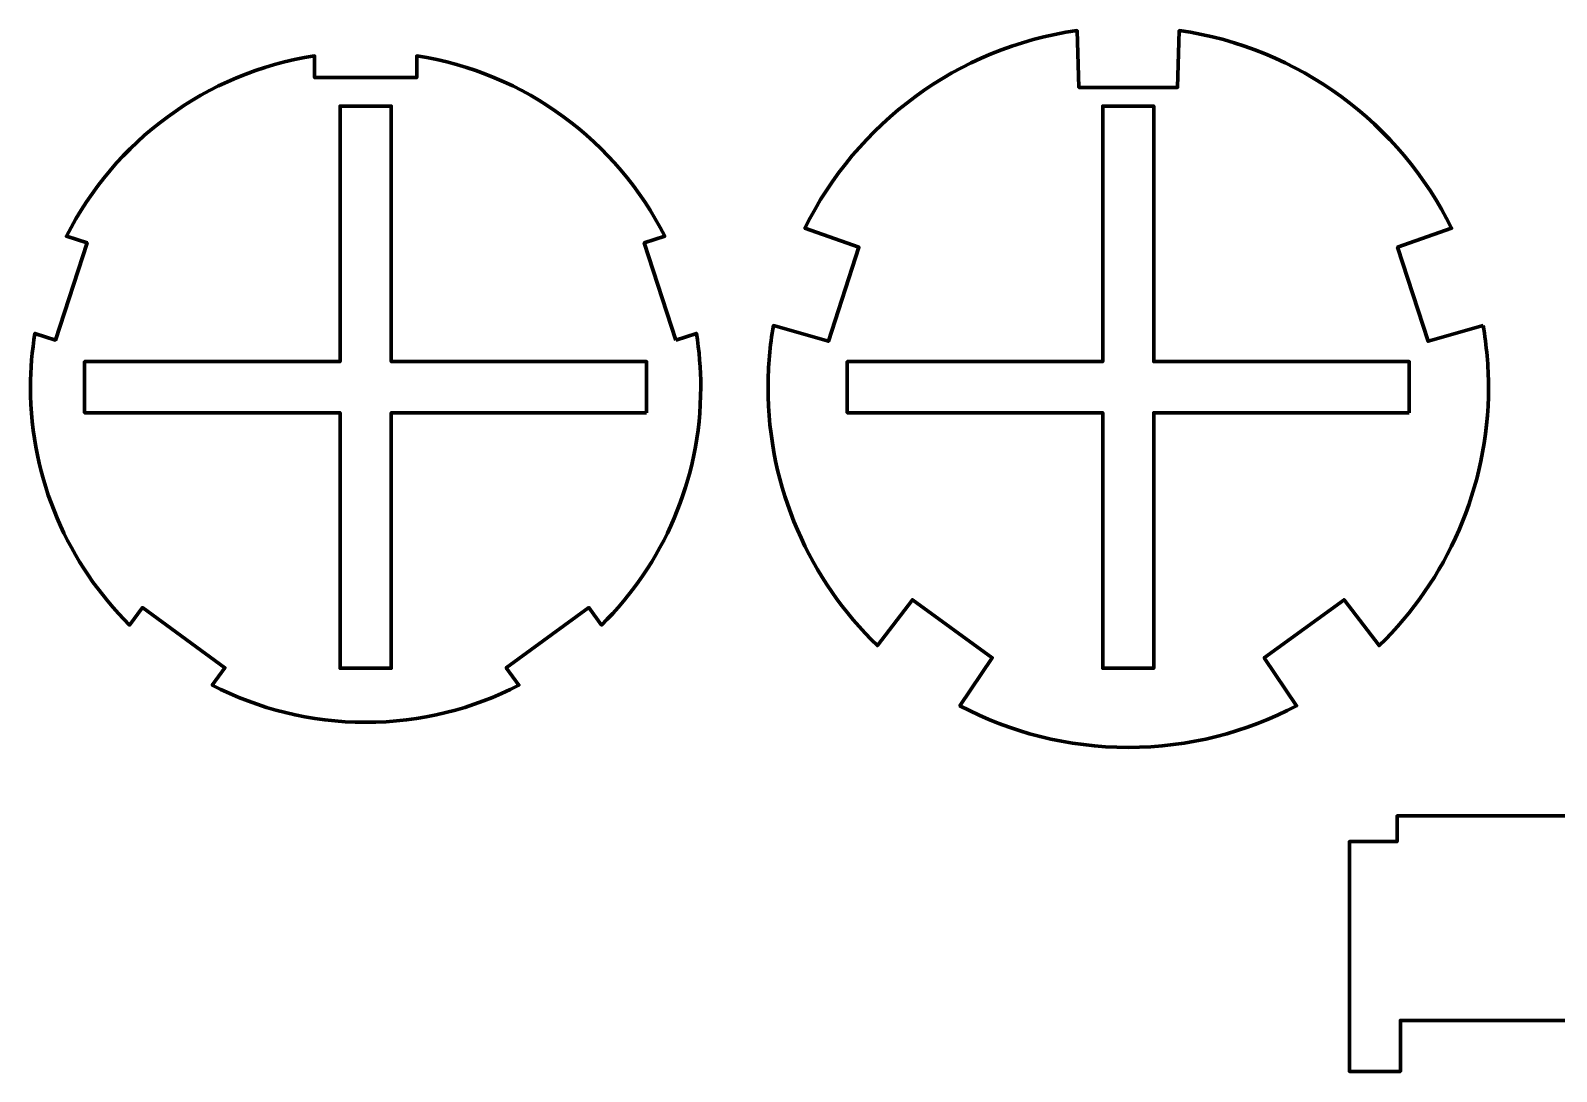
# Model space of a CAD drawing. Header units: inches. Extents: x 247 to 2765, y -1897 to -1110.
# Drawn here: x 831.9 to 921.5, y -1399.5 to -1338.4 of the extents above; entities that cross this region are included whole.
import ezdxf

# ---------------------------------------------------------------- set-up
doc = ezdxf.new("R2010")
doc.units = ezdxf.units.IN
doc.header["$MEASUREMENT"] = 0
doc.layers.add('Layer 1', color=7, linetype='Continuous')

msp = doc.modelspace()

# ---------------------------------------------------------------- linework, layer by layer
at = {"layer": 'Layer 1', "color": 18, "lineweight": 70, "true_color": 0x010101}
for points in [[(868.053, -1360.84), (853.052, -1360.84), (853.052, -1375.84), (850.052, -1375.84), (850.052, -1360.84), (835.052, -1360.84), (835.052, -1357.84), (850.052, -1357.84), (850.052, -1342.84), (853.052, -1342.84), (853.052, -1357.84), (868.053, -1357.84), (868.053, -1360.84)], [(912.832, -1360.84), (897.831, -1360.84), (897.831, -1375.84), (894.831, -1375.84), (894.831, -1360.84), (879.831, -1360.84), (879.831, -1357.84), (894.831, -1357.84), (894.831, -1342.84), (897.831, -1342.84), (897.831, -1357.84), (912.832, -1357.84), (912.832, -1360.84)], [(939.515, -1386.016), (939.515, -1384.515), (912.119, -1384.515), (912.119, -1386.016), (909.317, -1386.016), (909.317, -1399.516), (912.317, -1399.516), (912.317, -1396.516), (924.316, -1396.516), (924.316, -1390.516), (927.317, -1390.516), (927.317, -1396.516), (939.317, -1396.516), (939.317, -1399.516), (942.317, -1399.516), (942.317, -1386.016), (939.515, -1386.016)]]:
    msp.add_lwpolyline(points, dxfattribs=at)
for points in [[(917.17, -1355.724), (917.17, -1355.724), (913.937, -1356.64), (913.937, -1356.64), (913.937, -1356.64), (912.146, -1351.124), (912.146, -1351.124), (912.146, -1351.124), (915.32, -1350.015), (915.32, -1350.015), (912.294, -1343.866), (906.372, -1339.402), (899.332, -1338.402), (899.332, -1338.402), (899.232, -1341.74), (899.232, -1341.74), (899.232, -1341.74), (893.433, -1341.74), (893.433, -1341.74), (893.433, -1341.74), (893.333, -1338.402), (893.333, -1338.402), (886.293, -1339.402), (880.371, -1343.866), (877.345, -1350.015), (877.345, -1350.015), (880.52, -1351.124), (880.52, -1351.124), (880.52, -1351.124), (878.727, -1356.64), (878.727, -1356.64), (878.727, -1356.64), (875.495, -1355.724), (875.495, -1355.724), (875.292, -1356.9), (875.181, -1358.107), (875.181, -1359.34), (875.181, -1365.293), (877.643, -1370.667), (881.601, -1374.512), (881.601, -1374.512), (883.66, -1371.822), (883.66, -1371.822), (883.66, -1371.822), (888.351, -1375.23), (888.351, -1375.23), (888.351, -1375.23), (886.452, -1378.043), (886.452, -1378.043), (889.401, -1379.604), (892.764, -1380.492), (896.333, -1380.492), (899.903, -1380.492), (903.264, -1379.603), (906.213, -1378.043), (906.213, -1378.043), (904.315, -1375.23), (904.315, -1375.23), (904.315, -1375.23), (909.007, -1371.821), (909.007, -1371.821), (909.007, -1371.821), (911.065, -1374.512), (911.065, -1374.512), (915.023, -1370.668), (917.486, -1365.293), (917.486, -1359.34), (917.484, -1358.107), (917.373, -1356.9), (917.17, -1355.724)], [(869.767, -1356.576), (869.767, -1356.576), (867.912, -1350.869), (867.912, -1350.869), (867.912, -1350.869), (869.12, -1350.478), (869.12, -1350.478), (866.307, -1344.914), (860.938, -1340.867), (854.553, -1339.889), (854.553, -1339.889), (854.553, -1341.162), (854.553, -1341.162), (854.553, -1341.162), (848.552, -1341.162), (848.552, -1341.162), (848.552, -1341.162), (848.552, -1339.889), (848.552, -1339.889), (842.167, -1340.867), (836.798, -1344.914), (833.985, -1350.478), (833.985, -1350.478), (835.192, -1350.869), (835.192, -1350.869), (835.192, -1350.869), (833.337, -1356.576), (833.337, -1356.576), (833.337, -1356.576), (832.13, -1356.184), (832.13, -1356.184), (831.964, -1357.212), (831.874, -1358.265), (831.874, -1359.34), (831.874, -1364.801), (834.101, -1369.742), (837.695, -1373.308), (837.695, -1373.308), (838.44, -1372.282), (838.44, -1372.282), (838.44, -1372.282), (843.294, -1375.809), (843.294, -1375.809), (843.294, -1375.809), (842.549, -1376.835), (842.549, -1376.835), (845.246, -1378.227), (848.306, -1379.018), (851.552, -1379.018), (854.798, -1379.018), (857.855, -1378.228), (860.555, -1376.836), (860.555, -1376.836), (859.81, -1375.809), (859.81, -1375.809), (859.81, -1375.809), (864.664, -1372.282), (864.664, -1372.282), (864.664, -1372.282), (865.411, -1373.308), (865.411, -1373.308), (869.004, -1369.744), (871.231, -1364.802), (871.231, -1359.34), (871.231, -1358.266), (871.142, -1357.212), (870.975, -1356.184), (870.975, -1356.184), (869.767, -1356.576), (869.767, -1356.576)]]:
    msp.add_open_spline(points, degree=3, knots=[0, 0, 0, 0, 1, 1, 1, 2, 2, 2, 3, 3, 3, 4, 4, 4, 5, 5, 5, 6, 6, 6, 7, 7, 7, 8, 8, 8, 9, 9, 9, 10, 10, 10, 11, 11, 11, 12, 12, 12, 13, 13, 13, 14, 14, 14, 15, 15, 15, 16, 16, 16, 17, 17, 17, 18, 18, 18, 19, 19, 19, 20, 20, 20, 21, 21, 21, 22, 22, 22, 23, 23, 23, 23], dxfattribs=at)

doc.saveas('drawing.dxf')
